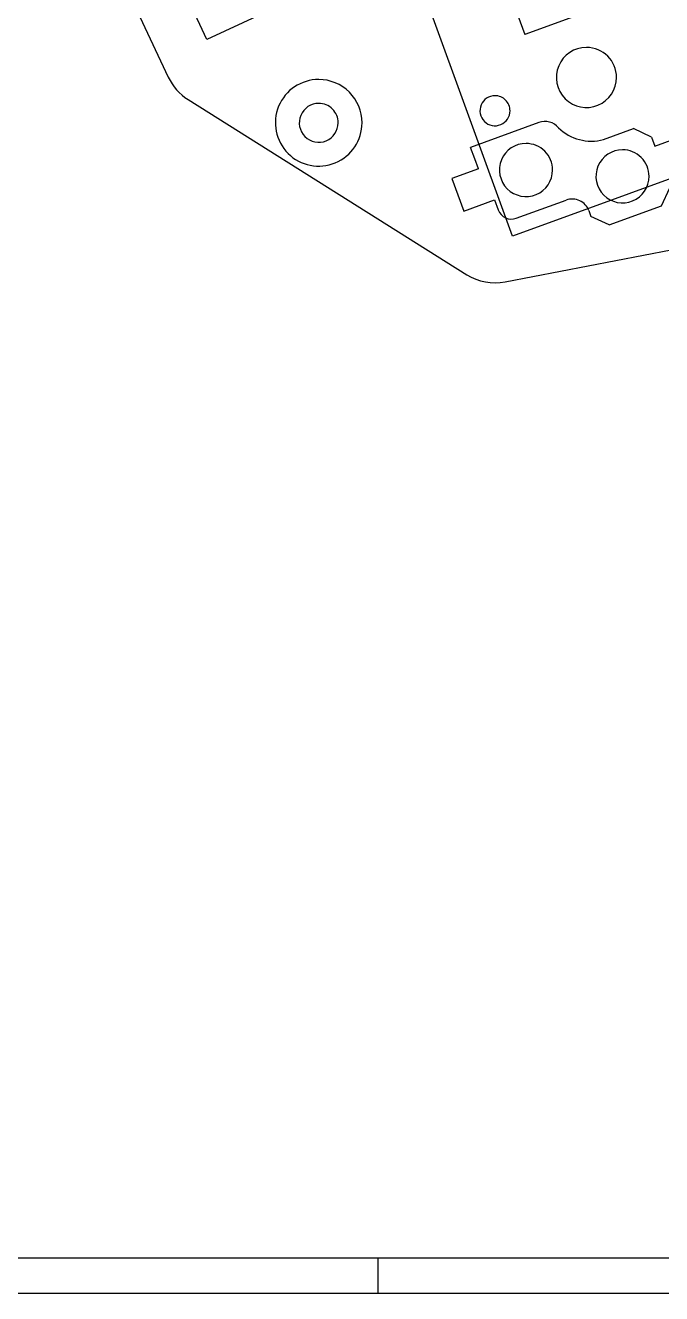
# Model space of a CAD drawing. Header units: millimetres. Extents: x 0 to 277, y 107 to 297.
# Drawn here: x 130.2 to 166.1, y 106.9 to 178.6 of the extents above; entities that cross this region are included whole.
import ezdxf

# ---------------------------------------------------------------- set-up
doc = ezdxf.new("R2010")
doc.units = ezdxf.units.MM
doc.layers.add('Layer_1', color=7, linetype='CONTINUOUS')

msp = doc.modelspace()

# ---------------------------------------------------------------- linework, layer by layer
at = {"layer": 'Layer_1', "color": 7}
for points in [[(0.075, 296.925), (277.0772, 296.925), (277.0772, 106.9178), (0.075, 106.9178)], [(0.075, 296.925), (277.0772, 296.925), (277.0772, 106.9178), (0.075, 106.9178)], [(0.075, 296.925), (277.0772, 296.925), (277.0772, 106.9178), (0.075, 106.9178)], [(2.075, 294.925), (275.0772, 294.925), (275.0772, 108.9178), (2.075, 108.9178)], [(2.075, 294.925), (275.0772, 294.925), (275.0772, 108.9178), (2.075, 108.9178)], [(2.075, 294.925), (275.0772, 294.925), (275.0772, 108.9178), (2.075, 108.9178)], [(153.1029, 183.7539), (140.4146, 177.8373), (134.4979, 190.5256), (147.1862, 196.4422)], [(170.8372, 171.5135), (157.6815, 166.7252), (152.8932, 179.8809), (166.0489, 184.6692)], [(161.86521, 177.3972)], [(161.86521, 177.3972)], [(161.86521, 177.3972)], [(146.7359, 175.5826)], [(156.6969, 174.6661)], [(156.6969, 174.6661)], [(156.6969, 174.6661)], [(146.7359, 174.2326)], [(146.7359, 174.2326)], [(146.7359, 174.2326)], [(158.4493, 171.9633)], [(158.4493, 171.9633)], [(158.4493, 171.9633)], [(163.9002, 171.60611)], [(163.9002, 171.60611)], [(163.9002, 171.60611)]]:
    msp.add_lwpolyline(points, close=True, dxfattribs=at)
for points in [[(131.395, 190.3091), (138.2374, 175.7119)], [(157.5878, 180.286), (162.0043, 181.8935), (162.791, 179.7322), (158.3744, 178.1247)], [(157.2742, 164.1388), (241.6804, 180.4445)], [(157.5878, 180.286), (158.3744, 178.1247)], [(139.3573, 174.4453), (155.1087, 164.5444)], [(159.1747, 173.1483), (155.3182, 171.7447)], [(162.8231, 172.1882), (164.5146, 172.8039)], [(165.5399, 172.3257), (164.5146, 172.8039)], [(165.5399, 172.3257), (165.728, 171.8089), (167.4232, 172.4259)], [(155.5576, 171.0869), (155.3182, 171.7447)], [(155.7628, 170.5231), (155.5576, 171.0869)], [(155.7628, 170.5231), (154.2593, 169.9758)], [(154.2593, 169.9758), (154.9263, 168.1434), (156.6685, 168.7775)], [(166.1049, 168.4343), (166.5831, 169.4597)], [(156.6685, 168.7775), (156.8737, 168.2137)], [(157.899, 167.7356), (160.7181, 168.7617)], [(161.9998, 168.164), (162.1195, 167.8351)], [(163.1449, 167.3569), (166.1049, 168.4343)], [(163.1449, 167.3569), (162.1195, 167.8351)], [(150.075, 108.9178), (150.075, 106.9178)], [(150.075, 108.9178), (150.075, 106.9178)], [(150.075, 108.9178), (150.075, 106.9178)]]:
    msp.add_lwpolyline(points, dxfattribs=at)
for points in [[(161.86521, 177.3972), (161.177624, 177.3972), (160.557742, 176.983008), (160.294615, 176.347762)], [(161.86521, 177.3972), (161.177624, 177.3972), (160.557742, 176.983008), (160.294615, 176.347762)], [(161.86521, 177.3972), (161.177624, 177.3972), (160.557742, 176.983008), (160.294615, 176.347762)], [(163.56521, 175.6972), (163.56521, 176.636084), (162.804094, 177.3972), (161.86521, 177.3972)], [(163.56521, 175.6972), (163.56521, 176.636084), (162.804094, 177.3972), (161.86521, 177.3972)], [(163.56521, 175.6972), (163.56521, 176.636084), (162.804094, 177.3972), (161.86521, 177.3972)], [(160.294615, 176.347762), (160.031487, 175.712515), (160.176932, 174.981315), (160.663128, 174.495118)], [(160.294615, 176.347762), (160.031487, 175.712515), (160.176932, 174.981315), (160.663128, 174.495118)], [(160.294615, 176.347762), (160.031487, 175.712515), (160.176932, 174.981315), (160.663128, 174.495118)], [(138.2375, 175.7119), (138.48162, 175.191076), (138.870324, 174.751415), (139.3573, 174.4453)], [(146.7359, 175.5826), (145.744968, 175.5826), (144.851609, 174.985677), (144.472395, 174.070174)], [(148.468312, 174.865012), (148.008847, 175.324476), (147.38568, 175.5826), (146.7359, 175.5826)], [(162.515772, 174.126605), (163.151018, 174.389732), (163.56521, 175.009614), (163.56521, 175.6972)], [(162.515772, 174.126605), (163.151018, 174.389732), (163.56521, 175.009614), (163.56521, 175.6972)], [(162.515772, 174.126605), (163.151018, 174.389732), (163.56521, 175.009614), (163.56521, 175.6972)], [(149.1859, 173.1326), (149.1859, 173.78238), (148.927776, 174.405547), (148.468312, 174.865012)], [(156.6969, 174.6661), (156.353107, 174.6661), (156.043166, 174.459004), (155.911602, 174.141381)], [(156.6969, 174.6661), (156.353107, 174.6661), (156.043166, 174.459004), (155.911602, 174.141381)], [(156.6969, 174.6661), (156.353107, 174.6661), (156.043166, 174.459004), (155.911602, 174.141381)], [(157.297941, 174.417141), (157.138535, 174.576547), (156.922334, 174.6661), (156.6969, 174.6661)], [(157.297941, 174.417141), (157.138535, 174.576547), (156.922334, 174.6661), (156.6969, 174.6661)], [(157.297941, 174.417141), (157.138535, 174.576547), (156.922334, 174.6661), (156.6969, 174.6661)], [(157.5469, 173.8161), (157.5469, 174.041534), (157.457347, 174.257735), (157.297941, 174.417141)], [(157.5469, 173.8161), (157.5469, 174.041534), (157.457347, 174.257735), (157.297941, 174.417141)], [(157.5469, 173.8161), (157.5469, 174.041534), (157.457347, 174.257735), (157.297941, 174.417141)], [(160.663128, 174.495118), (161.149325, 174.008922), (161.880525, 173.863477), (162.515772, 174.126605)], [(160.663128, 174.495118), (161.149325, 174.008922), (161.880525, 173.863477), (162.515772, 174.126605)], [(160.663128, 174.495118), (161.149325, 174.008922), (161.880525, 173.863477), (162.515772, 174.126605)], [(144.472395, 174.070174), (144.093182, 173.154672), (144.302793, 172.100883), (145.003488, 171.400188)], [(146.7359, 174.2326), (146.290992, 174.2326), (145.889892, 173.964594), (145.719633, 173.553552)], [(146.7359, 174.2326), (146.290992, 174.2326), (145.889892, 173.964594), (145.719633, 173.553552)], [(146.7359, 174.2326), (146.290992, 174.2326), (145.889892, 173.964594), (145.719633, 173.553552)], [(147.513717, 173.910417), (147.307427, 174.116707), (147.027638, 174.2326), (146.7359, 174.2326)], [(147.513717, 173.910417), (147.307427, 174.116707), (147.027638, 174.2326), (146.7359, 174.2326)], [(147.513717, 173.910417), (147.307427, 174.116707), (147.027638, 174.2326), (146.7359, 174.2326)], [(147.8359, 173.1326), (147.8359, 173.424338), (147.720007, 173.704127), (147.513717, 173.910417)], [(147.8359, 173.1326), (147.8359, 173.424338), (147.720007, 173.704127), (147.513717, 173.910417)], [(147.8359, 173.1326), (147.8359, 173.424338), (147.720007, 173.704127), (147.513717, 173.910417)], [(155.911602, 174.141381), (155.780039, 173.823758), (155.852761, 173.458158), (156.095859, 173.215059)], [(155.911602, 174.141381), (155.780039, 173.823758), (155.852761, 173.458158), (156.095859, 173.215059)], [(155.911602, 174.141381), (155.780039, 173.823758), (155.852761, 173.458158), (156.095859, 173.215059)], [(157.022181, 173.030802), (157.339804, 173.162366), (157.5469, 173.472307), (157.5469, 173.8161)], [(157.022181, 173.030802), (157.339804, 173.162366), (157.5469, 173.472307), (157.5469, 173.8161)], [(157.022181, 173.030802), (157.339804, 173.162366), (157.5469, 173.472307), (157.5469, 173.8161)], [(145.719633, 173.553552), (145.549373, 173.14251), (145.643485, 172.66938), (145.958083, 172.354783)], [(145.719633, 173.553552), (145.549373, 173.14251), (145.643485, 172.66938), (145.958083, 172.354783)], [(145.719633, 173.553552), (145.549373, 173.14251), (145.643485, 172.66938), (145.958083, 172.354783)], [(147.156852, 172.116333), (147.567894, 172.286592), (147.8359, 172.687692), (147.8359, 173.1326)], [(147.156852, 172.116333), (147.567894, 172.286592), (147.8359, 172.687692), (147.8359, 173.1326)], [(147.156852, 172.116333), (147.567894, 172.286592), (147.8359, 172.687692), (147.8359, 173.1326)], [(147.673474, 170.869095), (148.588977, 171.248309), (149.1859, 172.141668), (149.1859, 173.1326)], [(156.095859, 173.215059), (156.338958, 172.971961), (156.704558, 172.899239), (157.022181, 173.030802)], [(156.095859, 173.215059), (156.338958, 172.971961), (156.704558, 172.899239), (157.022181, 173.030802)], [(156.095859, 173.215059), (156.338958, 172.971961), (156.704558, 172.899239), (157.022181, 173.030802)], [(160.2828, 172.8514), (160.012566, 173.173457), (159.569754, 173.292103), (159.1747, 173.1483)], [(145.958083, 172.354783), (146.27268, 172.040185), (146.74581, 171.946073), (147.156852, 172.116333)], [(145.958083, 172.354783), (146.27268, 172.040185), (146.74581, 171.946073), (147.156852, 172.116333)], [(145.958083, 172.354783), (146.27268, 172.040185), (146.74581, 171.946073), (147.156852, 172.116333)], [(160.2873, 172.8531), (160.953526, 172.195139), (161.919743, 171.941792), (162.8231, 172.1882)], [(158.4493, 171.9633), (157.842607, 171.9633), (157.295652, 171.597837), (157.063481, 171.037325)], [(158.4493, 171.9633), (157.842607, 171.9633), (157.295652, 171.597837), (157.063481, 171.037325)], [(158.4493, 171.9633), (157.842607, 171.9633), (157.295652, 171.597837), (157.063481, 171.037325)], [(159.50996, 171.52396), (159.228656, 171.805265), (158.847125, 171.9633), (158.4493, 171.9633)], [(159.50996, 171.52396), (159.228656, 171.805265), (158.847125, 171.9633), (158.4493, 171.9633)], [(159.50996, 171.52396), (159.228656, 171.805265), (158.847125, 171.9633), (158.4493, 171.9633)], [(159.9493, 170.4633), (159.9493, 170.861125), (159.791265, 171.242656), (159.50996, 171.52396)], [(159.9493, 170.4633), (159.9493, 170.861125), (159.791265, 171.242656), (159.50996, 171.52396)], [(159.9493, 170.4633), (159.9493, 170.861125), (159.791265, 171.242656), (159.50996, 171.52396)], [(163.9002, 171.60611), (163.293507, 171.60611), (162.746552, 171.240647), (162.514381, 170.680135)], [(163.9002, 171.60611), (163.293507, 171.60611), (162.746552, 171.240647), (162.514381, 170.680135)], [(163.9002, 171.60611), (163.293507, 171.60611), (162.746552, 171.240647), (162.514381, 170.680135)], [(164.96086, 171.16677), (164.679556, 171.448075), (164.298025, 171.60611), (163.9002, 171.60611)], [(164.96086, 171.16677), (164.679556, 171.448075), (164.298025, 171.60611), (163.9002, 171.60611)], [(164.96086, 171.16677), (164.679556, 171.448075), (164.298025, 171.60611), (163.9002, 171.60611)], [(145.003488, 171.400188), (145.704183, 170.699493), (146.757972, 170.489882), (147.673474, 170.869095)], [(157.063481, 171.037325), (156.831309, 170.476814), (156.959643, 169.831637), (157.38864, 169.40264)], [(157.063481, 171.037325), (156.831309, 170.476814), (156.959643, 169.831637), (157.38864, 169.40264)], [(157.063481, 171.037325), (156.831309, 170.476814), (156.959643, 169.831637), (157.38864, 169.40264)], [(165.4002, 170.10611), (165.4002, 170.503935), (165.242165, 170.885466), (164.96086, 171.16677)], [(165.4002, 170.10611), (165.4002, 170.503935), (165.242165, 170.885466), (164.96086, 171.16677)], [(165.4002, 170.10611), (165.4002, 170.503935), (165.242165, 170.885466), (164.96086, 171.16677)], [(159.023325, 169.077481), (159.583837, 169.309652), (159.9493, 169.856607), (159.9493, 170.4633)], [(159.023325, 169.077481), (159.583837, 169.309652), (159.9493, 169.856607), (159.9493, 170.4633)], [(159.023325, 169.077481), (159.583837, 169.309652), (159.9493, 169.856607), (159.9493, 170.4633)], [(162.514381, 170.680135), (162.282209, 170.119624), (162.410543, 169.474447), (162.83954, 169.04545)], [(162.514381, 170.680135), (162.282209, 170.119624), (162.410543, 169.474447), (162.83954, 169.04545)], [(162.514381, 170.680135), (162.282209, 170.119624), (162.410543, 169.474447), (162.83954, 169.04545)], [(164.474225, 168.720291), (165.034737, 168.952462), (165.4002, 169.499417), (165.4002, 170.10611)], [(164.474225, 168.720291), (165.034737, 168.952462), (165.4002, 169.499417), (165.4002, 170.10611)], [(164.474225, 168.720291), (165.034737, 168.952462), (165.4002, 169.499417), (165.4002, 170.10611)], [(157.38864, 169.40264), (157.817637, 168.973643), (158.462814, 168.845309), (159.023325, 169.077481)], [(157.38864, 169.40264), (157.817637, 168.973643), (158.462814, 168.845309), (159.023325, 169.077481)], [(157.38864, 169.40264), (157.817637, 168.973643), (158.462814, 168.845309), (159.023325, 169.077481)], [(161.482738, 168.728299), (161.242372, 168.840389), (160.967324, 168.852404), (160.7181, 168.7617)], [(161.9998, 168.164), (161.909096, 168.413224), (161.723103, 168.616208), (161.482738, 168.728299)], [(162.83954, 169.04545), (163.268537, 168.616453), (163.913714, 168.488119), (164.474225, 168.720291)], [(162.83954, 169.04545), (163.268537, 168.616453), (163.913714, 168.488119), (164.474225, 168.720291)], [(162.83954, 169.04545), (163.268537, 168.616453), (163.913714, 168.488119), (164.474225, 168.720291)], [(156.8737, 168.2137), (157.02483, 167.79857), (157.483849, 167.584529), (157.899, 167.7356)], [(155.1087, 164.5444), (155.752975, 164.139467), (156.52705, 163.994483), (157.2742, 164.1388)]]:
    msp.add_open_spline(points, degree=3, dxfattribs=at)

doc.saveas('drawing.dxf')
